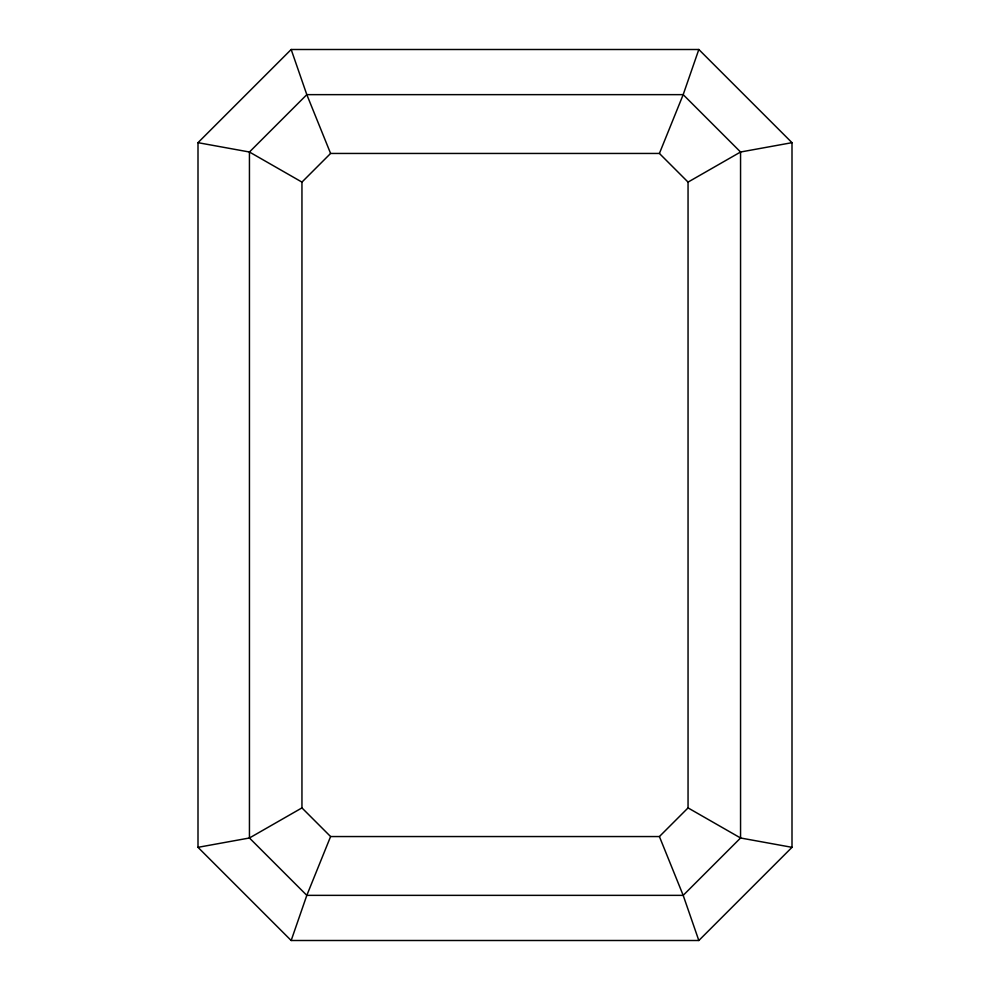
<?xml version="1.0" encoding="UTF-8"?>
<svg xmlns="http://www.w3.org/2000/svg" width="990" height="990" viewBox="0 0 990 990"><rect width="100%" height="100%" fill="white"/><g stroke="black" fill="none" stroke-linecap="round" stroke-linejoin="round"><path stroke-width="1.49" d="M291.171 940.5L198 847.329L198 142.671L291.171 49.5L698.829 49.5L792 142.671L792 847.329L698.829 940.5L291.171 940.5L306.813 895.356L330.598 836.55L301.95 807.902L301.95 182.098L330.598 153.45L659.402 153.45L688.05 182.098L688.05 807.902L659.402 836.55L330.598 836.55M698.829 49.5L683.187 94.644L659.402 153.45M688.05 182.098L740.557 152.014L792 142.671M301.95 807.902L249.443 837.986L198 847.329M198 142.671L249.443 152.014L301.95 182.098M792 847.329L740.557 837.986L688.05 807.902M659.402 836.55L683.187 895.356L698.829 940.5M330.598 153.45L306.813 94.644L291.171 49.5M306.813 94.644L249.443 152.014L249.443 837.986L306.813 895.356L683.187 895.356L740.557 837.986L740.557 152.014L683.187 94.644L306.813 94.644"/></g></svg>
